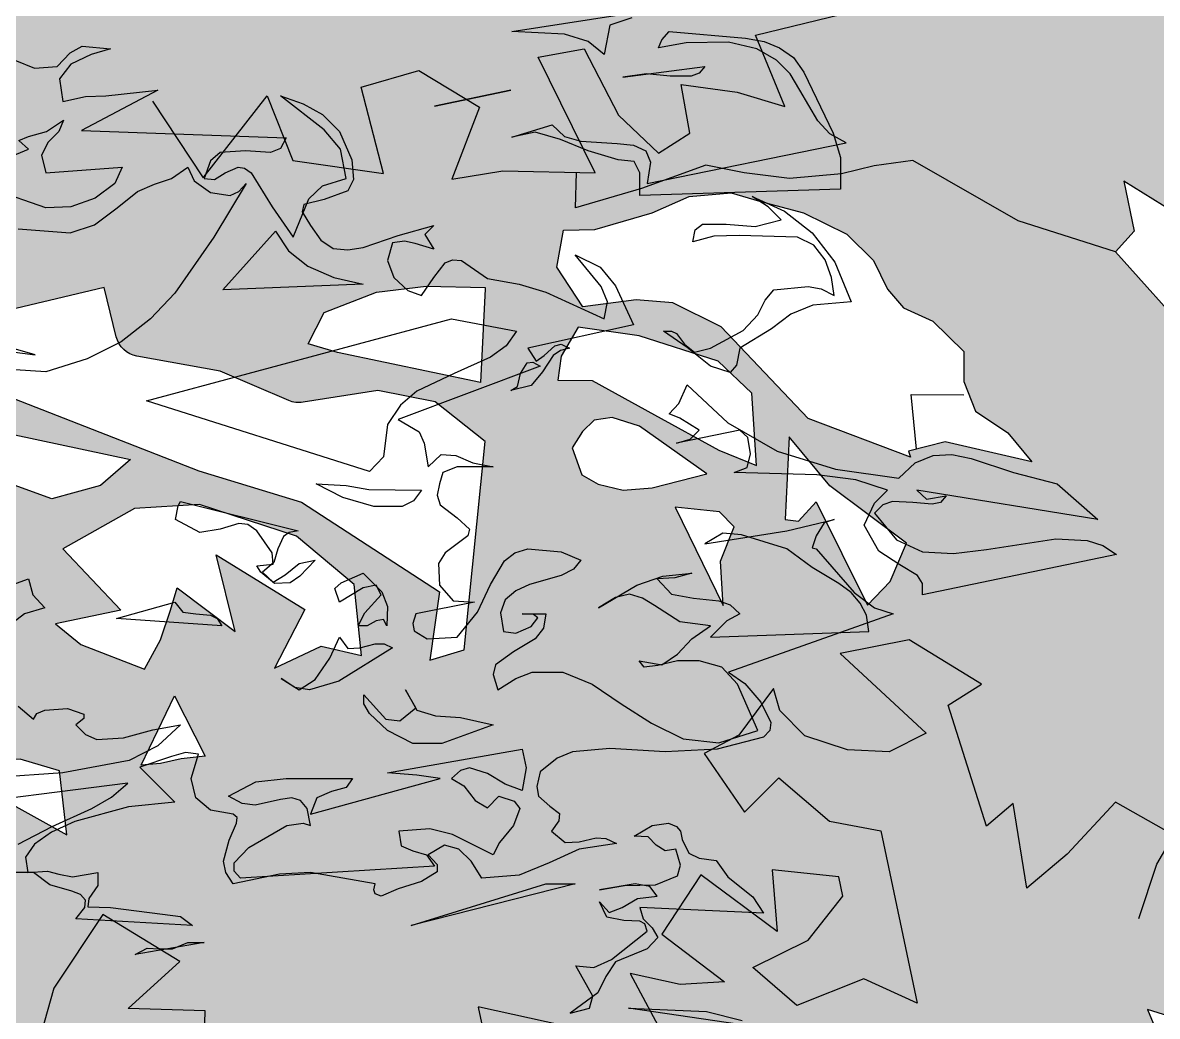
# Model space of a CAD drawing. Header units: millimetres. Extents: x 2403 to 72627, y 1744 to 50777.
# Drawn here: x 16013 to 19769, y 12746 to 16036 of the extents above; entities that cross this region are included whole.
import ezdxf

# ---------------------------------------------------------------- set-up
doc = ezdxf.new("R2010")
doc.units = ezdxf.units.MM
doc.layers.add('dwgmodels.com', color=250, linetype='Continuous')

# ---------------------------------------------------------------- blocks, each defined once
blk = doc.blocks.new('K15-2')
at = {"linetype": 'Continuous'}
for points in [[(924.14, 2639.87), (936.14, 2634.87), (950.14, 2635.87), (958.14, 2644.37), (965.64, 2648.37), (983.14, 2646.87), (971.14, 2643.37), (958.64, 2637.37), (951.64, 2628.37), (953.64, 2614.37), (967.64, 2617.37), (980.14, 2617.87), (1012.14, 2621.37), (965.14, 2596.37), (1091.14, 2591.87), (1087.64, 2585.37), (1081.64, 2582.87), (1066.14, 2583.87), (1050.64, 2582.87), (1044.64, 2577.87), (1040.64, 2566.87), (1047.14, 2566.37), (1053.64, 2570.37), (1061.64, 2573.87), (1065.64, 2573.37), (1069.64, 2570.37), (1082.64, 2549.37), (1095.64, 2530.87), (1105.14, 2554.37), (1113.64, 2562.37), (1128.14, 2566.87), (1124.64, 2584.87), (1114.64, 2596.87), (1087.64, 2617.87), (1101.64, 2612.87), (1113.64, 2606.37), (1124.14, 2595.87), (1131.64, 2578.37), (1132.64, 2566.37), (1129.14, 2559.37), (1114.64, 2553.87), (1102.14, 2550.87), (1101.14, 2546.37), (1106.14, 2537.87), (1112.64, 2528.87), (1120.14, 2523.87), (1129.14, 2522.87), (1138.64, 2524.37), (1160.14, 2531.87), (1182.14, 2537.87), (1176.64, 2532.37), (1182.14, 2523.37), (1170.64, 2526.87), (1164.14, 2528.37), (1156.64, 2527.37), (1153.64, 2516.37), (1157.64, 2505.87), (1166.14, 2497.87), (1174.64, 2494.87), (1182.14, 2505.87), (1189.14, 2514.87), (1193.64, 2516.87), (1199.14, 2516.37), (1215.14, 2505.37), (1234.64, 2501.87), (1251.14, 2496.87), (1287.14, 2480.37), (1289.14, 2490.87), (1285.14, 2500.37), (1269.14, 2519.87), (1284.64, 2512.37), (1294.14, 2500.87), (1305.14, 2476.87), (1240.14, 2462.37), (1245.14, 2454.37), (1250.14, 2457.87), (1256.64, 2463.87), (1260.64, 2464.87), (1265.64, 2462.37), (1260.14, 2460.87), (1255.64, 2457.87), (1249.14, 2447.87), (1242.14, 2439.37), (1229.64, 2436.37), (1233.64, 2438.87), (1235.64, 2446.87), (1239.64, 2453.37), (1243.14, 2453.87), (1247.64, 2451.37), (1160.14, 2418.37), (1173.14, 2410.87), (1176.14, 2403.87), (1178.64, 2389.37), (1186.64, 2396.87), (1195.64, 2396.37), (1206.14, 2391.87), (1218.64, 2389.37), (1196.64, 2389.37), (1187.64, 2385.87), (1185.64, 2378.87), (1184.14, 2371.87), (1186.14, 2365.87), (1196.64, 2357.87), (1204.14, 2350.87), (1203.14, 2346.87), (1196.64, 2341.87), (1189.14, 2336.37), (1185.14, 2329.87), (1185.64, 2316.37), (1194.14, 2306.87), (1207.14, 2305.87), (1171.14, 2298.87), (1169.14, 2292.87), (1170.14, 2288.37), (1178.14, 2283.37), (1196.64, 2284.37), (1209.14, 2299.87), (1217.14, 2316.87), (1225.64, 2331.37), (1232.14, 2336.37), (1240.14, 2338.87), (1260.64, 2336.87), (1272.64, 2331.87), (1268.14, 2326.37), (1260.64, 2322.37), (1241.14, 2316.87), (1232.64, 2312.87), (1226.14, 2307.37), (1223.14, 2299.37), (1225.14, 2287.87), (1232.64, 2286.87), (1242.14, 2290.87), (1246.14, 2296.37), (1243.64, 2298.37), (1236.64, 2298.87), (1251.14, 2298.87), (1249.64, 2289.87), (1244.64, 2283.37), (1231.14, 2275.37), (1220.14, 2267.37), (1218.64, 2261.37), (1221.64, 2251.87), (1232.64, 2258.87), (1242.64, 2262.87), (1261.64, 2262.87), (1279.64, 2255.37), (1297.64, 2243.37), (1316.14, 2231.37), (1335.64, 2221.87), (1357.64, 2219.37), (1381.64, 2226.87), (1369.14, 2255.37), (1359.64, 2265.87), (1345.64, 2269.87), (1332.14, 2269.87), (1320.14, 2266.87), (1311.64, 2265.87), (1308.64, 2269.87), (1322.64, 2267.37), (1332.14, 2273.87), (1341.14, 2283.37), (1352.64, 2291.37), (1333.64, 2293.87), (1318.14, 2303.87), (1310.64, 2308.37), (1302.64, 2310.87), (1294.14, 2308.87), (1283.64, 2302.37), (1307.14, 2316.37), (1323.14, 2321.87), (1341.14, 2323.87), (1330.64, 2320.87), (1319.64, 2320.37), (1328.64, 2310.87), (1342.14, 2308.37), (1357.64, 2306.87), (1364.64, 2304.37), (1370.64, 2298.87), (1362.64, 2294.37), (1352.64, 2284.37), (1450.14, 2287.87), (1448.64, 2297.87), (1444.64, 2305.37), (1439.14, 2311.87), (1431.64, 2317.37), (1415.14, 2327.37), (1399.64, 2338.87), (1371.64, 2347.37), (1360.14, 2348.37), (1349.14, 2341.87), (1399.64, 2349.87), (1414.14, 2353.37), (1428.64, 2356.87), (1422.64, 2354.87), (1417.64, 2346.87), (1415.14, 2339.37), (1417.64, 2338.87), (1441.14, 2311.87), (1453.64, 2302.37), (1465.14, 2298.87), (1363.64, 2262.87), (1373.64, 2255.87), (1383.64, 2244.37), (1389.64, 2231.87), (1389.14, 2226.87), (1385.14, 2222.87), (1356.64, 2215.37), (1324.64, 2213.87), (1290.64, 2215.87), (1267.64, 2213.87), (1258.14, 2209.87), (1247.64, 2201.37), (1245.64, 2192.37), (1246.64, 2186.37), (1253.64, 2180.37), (1259.64, 2175.87), (1259.14, 2171.37), (1254.64, 2164.87), (1263.14, 2157.87), (1271.64, 2158.37), (1282.14, 2160.87), (1288.14, 2160.37), (1294.64, 2157.37), (1271.64, 2153.87), (1253.14, 2145.37), (1234.64, 2137.87), (1211.64, 2135.87), (1205.14, 2146.37), (1197.64, 2153.87), (1188.64, 2156.37), (1178.64, 2150.37), (1184.14, 2144.37), (1184.14, 2139.87), (1174.64, 2133.87), (1160.14, 2129.37), (1149.64, 2124.87), (1146.14, 2126.37), (1145.14, 2128.87), (1146.14, 2132.37), (1106.14, 2139.37), (1087.14, 2138.37), (1058.64, 2132.37), (1054.14, 2139.37), (1052.64, 2146.37), (1056.14, 2159.37), (1060.64, 2169.87), (1061.14, 2173.37), (1058.64, 2175.37), (1044.64, 2177.87), (1035.64, 2185.37), (1032.64, 2197.37), (1037.14, 2212.37), (1029.14, 2213.37), (1020.64, 2210.87), (1001.14, 2204.37), (1022.64, 2182.87), (994.14, 2179.87), (961.14, 2170.87), (946.64, 2164.37), (936.14, 2156.87), (930.64, 2148.87), (932.14, 2139.37), (944.14, 2140.37), (951.14, 2138.37), (959.64, 2136.87), (975.14, 2139.37), (975.14, 2131.37), (969.64, 2123.37), (969.14, 2118.37), (983.14, 2117.87), (1015.14, 2113.87), (1026.14, 2112.37), (1033.64, 2106.87), (961.64, 2110.87), (967.14, 2117.87), (967.64, 2122.37), (964.64, 2125.87), (959.14, 2127.87), (945.64, 2131.87), (935.64, 2139.37), (914.14, 2139.37)], [(926.14, 2156.87), (947.14, 2167.87), (971.64, 2178.87), (983.64, 2185.87), (993.64, 2194.37), (874.14, 2179.37)], [(1304.14, 2665.87), (1290.64, 2661.37), (1287.14, 2643.37), (1277.14, 2651.37), (1262.64, 2655.87), (1230.14, 2657.37), (1345.64, 2675.37)], [(1327.14, 2657.37), (1374.14, 2653.37), (1385.64, 2651.37), (1395.14, 2647.37), (1403.64, 2641.37), (1410.14, 2632.37), (1428.14, 2594.87), (1432.64, 2579.87), (1432.64, 2560.37), (1309.14, 2556.37), (1309.14, 2570.37), (1305.64, 2577.37), (1295.64, 2578.37), (1277.14, 2583.87), (1260.14, 2590.87), (1244.64, 2595.37), (1230.14, 2592.37), (1255.14, 2599.87), (1262.64, 2592.87), (1272.64, 2589.87), (1295.14, 2588.37), (1305.14, 2587.37), (1312.64, 2583.87), (1315.64, 2576.87), (1313.64, 2563.87), (1436.14, 2588.87), (1426.14, 2594.37), (1418.64, 2602.37), (1407.64, 2621.37), (1401.64, 2631.37), (1393.14, 2639.87), (1381.14, 2646.87), (1363.64, 2650.87), (1337.64, 2650.37), (1320.64, 2647.37), (1322.64, 2652.37), (1327.14, 2657.37)], [(1349.14, 2635.87), (1345.64, 2631.87), (1340.64, 2629.87), (1327.64, 2629.87), (1313.14, 2631.37), (1298.64, 2629.37), (1349.14, 2635.87)], [(1229.64, 2621.37), (1182.64, 2611.37), (1229.64, 2621.37)], [(954.14, 2602.87), (951.14, 2595.87), (944.64, 2589.37), (940.64, 2581.37), (943.14, 2570.37), (990.14, 2573.87), (985.64, 2563.87), (973.64, 2554.87), (958.64, 2549.37), (943.14, 2548.87), (911.14, 2559.87), (889.14, 2570.37), (890.64, 2576.87), (894.14, 2579.87), (905.64, 2580.37), (920.14, 2579.87), (932.64, 2584.87), (926.64, 2590.37), (932.64, 2592.87), (943.64, 2595.87), (954.14, 2602.87)], [(1030.64, 2573.87), (1034.64, 2565.37), (1044.64, 2558.37), (1056.64, 2556.37), (1062.14, 2558.87), (1066.64, 2563.87), (1046.64, 2530.87), (1022.64, 2496.37), (1007.64, 2480.37), (989.64, 2466.37), (968.64, 2455.87), (943.14, 2447.87), (905.14, 2450.37)], [(921.14, 2460.37), (936.64, 2458.37), (809.14, 2494.87)], [(926.14, 2535.87), (958.14, 2533.37), (973.14, 2538.37), (987.14, 2548.87), (999.64, 2558.87), (1010.14, 2563.37), (1020.64, 2566.87), (1030.64, 2573.87)], [(1378.14, 2555.87), (1398.14, 2546.87), (1415.14, 2533.37), (1429.14, 2515.37), (1439.14, 2490.87), (1415.64, 2488.87), (1402.14, 2483.37), (1390.14, 2474.37), (1370.64, 2462.37), (1368.64, 2451.87), (1364.64, 2447.37), (1352.64, 2451.37), (1338.14, 2462.87), (1323.64, 2472.87), (1328.64, 2472.87), (1331.64, 2471.37), (1336.64, 2464.87), (1342.64, 2459.87), (1352.64, 2462.37), (1372.64, 2473.37), (1381.64, 2482.87), (1386.14, 2491.87), (1391.64, 2498.37), (1412.64, 2500.37), (1420.64, 2498.87), (1428.64, 2494.87), (1427.14, 2505.87), (1423.14, 2516.87), (1416.14, 2525.87), (1406.14, 2530.87), (1370.14, 2531.87), (1354.64, 2531.37), (1341.64, 2527.87), (1343.14, 2535.37), (1347.64, 2538.87), (1362.14, 2538.87), (1380.14, 2537.37), (1396.14, 2541.37), (1388.14, 2549.37), (1378.14, 2555.87)], [(1084.64, 2534.37), (1092.64, 2522.37), (1104.64, 2512.87), (1120.64, 2505.87), (1138.64, 2501.87), (1052.14, 2498.37), (1084.64, 2534.37)], [(1193.14, 2480.37), (1233.14, 2472.87), (1226.64, 2463.87), (1217.14, 2456.87), (1194.64, 2446.87), (1171.64, 2435.87), (1161.64, 2427.37), (1153.64, 2415.37), (1151.14, 2395.37), (1142.64, 2386.37), (1005.14, 2429.87), (1193.14, 2480.37)], [(1338.14, 2439.87), (1363.14, 2416.37), (1393.64, 2398.87), (1429.64, 2387.87), (1468.64, 2382.37), (1478.64, 2391.87), (1489.64, 2396.37), (1501.14, 2396.87), (1513.14, 2394.37), (1539.14, 2385.87), (1566.14, 2378.87), (1591.14, 2356.87), (1479.64, 2374.87), (1485.64, 2369.37), (1497.64, 2371.37), (1494.14, 2367.37), (1489.14, 2366.37), (1477.14, 2367.37), (1464.64, 2367.87), (1458.64, 2365.87), (1453.64, 2360.87), (1467.14, 2344.37), (1483.14, 2336.87), (1502.14, 2335.87), (1522.64, 2338.37), (1565.14, 2344.87), (1584.64, 2343.87), (1594.14, 2340.87), (1602.64, 2335.37), (1483.14, 2310.37), (1483.14, 2317.37), (1480.14, 2322.37), (1469.14, 2328.87), (1456.14, 2337.37), (1447.14, 2353.37), (1453.64, 2366.87), (1461.64, 2374.87), (1442.14, 2381.37), (1418.14, 2384.37), (1367.14, 2385.87), (1375.14, 2388.87), (1377.14, 2397.37), (1375.64, 2407.37), (1370.64, 2411.87), (1331.64, 2403.87), (1340.14, 2406.37), (1345.64, 2411.87), (1333.64, 2419.37), (1327.14, 2421.87), (1333.14, 2428.37), (1338.14, 2439.87)], [(1109.64, 2378.87), (1128.14, 2377.87), (1142.14, 2375.37), (1174.64, 2374.87), (1169.64, 2368.37), (1162.64, 2364.87), (1145.14, 2364.87), (1126.14, 2370.37), (1109.64, 2378.87)], [(1026.14, 2367.87), (1098.64, 2349.87), (1093.14, 2348.87), (1089.64, 2346.37), (1086.14, 2338.87), (1083.64, 2330.37), (1076.64, 2324.37), (1083.14, 2318.37), (1090.64, 2322.87), (1099.14, 2329.87), (1109.14, 2331.87), (1099.64, 2321.87), (1093.64, 2317.87), (1084.14, 2317.37), (1075.64, 2324.37), (1073.14, 2328.37), (1083.14, 2329.37), (1082.64, 2336.37), (1073.14, 2349.87), (1067.64, 2353.87), (1062.14, 2354.37), (1050.64, 2350.87), (1038.14, 2348.87), (1023.14, 2356.87), (1024.64, 2365.37), (1026.14, 2367.87)], [(932.64, 2320.37), (935.14, 2310.37), (942.64, 2302.37), (930.14, 2298.87), (921.14, 2291.87), (911.64, 2287.37), (896.64, 2291.37), (892.64, 2305.87), (932.64, 2320.37)], [(1138.64, 2323.87), (1150.14, 2312.37), (1153.64, 2303.37), (1153.14, 2291.37), (1151.14, 2295.37), (1146.64, 2294.37), (1141.14, 2291.37), (1135.64, 2291.37), (1139.64, 2299.37), (1149.64, 2310.37), (1146.64, 2316.37), (1138.64, 2314.87), (1124.14, 2305.87), (1121.14, 2314.37), (1125.14, 2317.87), (1138.64, 2323.87)], [(1022.64, 2305.87), (1027.64, 2299.87), (1035.64, 2298.87), (1044.64, 2297.87), (1048.64, 2295.87), (1051.64, 2291.37), (986.64, 2295.87), (1022.64, 2305.87)], [(926.14, 2241.87), (935.64, 2233.87), (937.64, 2237.37), (942.64, 2239.37), (956.64, 2240.37), (966.64, 2236.87), (966.64, 2234.37), (961.64, 2230.37), (967.64, 2224.37), (974.64, 2221.37), (991.14, 2222.37), (1009.14, 2227.37), (1026.14, 2230.37), (1012.14, 2217.37), (994.64, 2208.37), (953.64, 2200.87), (912.14, 2197.87)], [(1124.14, 2284.37), (1129.14, 2277.37), (1136.64, 2277.87), (1146.14, 2280.37), (1151.64, 2280.37), (1156.64, 2277.87), (1123.64, 2257.37), (1105.64, 2251.87), (1096.64, 2253.37), (1088.14, 2258.87), (1099.14, 2251.87), (1109.14, 2258.37), (1118.14, 2271.37), (1124.14, 2284.37)], [(1164.64, 2251.87), (1171.64, 2239.37), (1183.14, 2235.87), (1198.64, 2234.87), (1218.64, 2230.37), (1187.14, 2218.87), (1169.14, 2218.87), (1153.64, 2226.87), (1142.64, 2237.37), (1139.14, 2243.37), (1139.14, 2248.87), (1152.64, 2233.87), (1161.14, 2232.87), (1171.14, 2240.87), (1164.64, 2251.87)], [(1236.64, 2215.37), (1239.14, 2203.87), (1236.64, 2189.87), (1226.14, 2193.87), (1215.14, 2200.37), (1204.14, 2203.87), (1198.64, 2202.37), (1193.14, 2197.37), (1200.64, 2192.87), (1207.64, 2183.87), (1215.14, 2179.37), (1222.14, 2186.37), (1231.64, 2183.37), (1235.14, 2178.87), (1231.14, 2168.37), (1222.64, 2157.87), (1218.64, 2150.37), (1193.64, 2162.87), (1179.64, 2166.37), (1160.64, 2164.87), (1162.14, 2155.87), (1169.14, 2152.87), (1177.64, 2150.37), (1182.64, 2143.37), (1063.14, 2135.87), (1059.14, 2140.37), (1059.14, 2145.37), (1068.14, 2154.87), (1091.64, 2168.37), (1101.64, 2169.87), (1106.14, 2168.37), (1104.14, 2178.87), (1100.14, 2183.87), (1094.64, 2185.37), (1087.64, 2184.37), (1072.14, 2180.87), (1064.14, 2181.87), (1055.64, 2186.37), (1072.64, 2195.37), (1091.14, 2197.37), (1132.14, 2197.37), (1128.14, 2191.87), (1119.14, 2189.37), (1110.14, 2185.37), (1106.14, 2175.37), (1186.14, 2197.37), (1171.64, 2199.37), (1153.64, 2200.87), (1236.64, 2215.37)], [(1316.64, 2168.37), (1326.64, 2169.87), (1331.64, 2167.87), (1334.14, 2164.87), (1335.14, 2159.87), (1339.14, 2151.37), (1345.64, 2148.37), (1356.14, 2146.87), (1363.14, 2136.87), (1370.64, 2130.87), (1378.64, 2124.37), (1385.14, 2114.37), (1309.14, 2117.87), (1311.14, 2110.87), (1316.64, 2105.37), (1320.14, 2099.37), (1313.64, 2092.37), (1294.14, 2084.37), (1288.14, 2075.37), (1283.14, 2065.37), (1266.14, 2052.87), (1278.14, 2055.87), (1280.14, 2063.37), (1269.64, 2081.87), (1280.64, 2080.87), (1291.64, 2085.87), (1313.64, 2103.37), (1312.14, 2107.87), (1309.14, 2109.37), (1299.14, 2109.87), (1288.64, 2111.87), (1284.14, 2121.37), (1290.14, 2114.87), (1298.14, 2117.87), (1307.64, 2123.37), (1319.64, 2124.87), (1315.14, 2130.87), (1306.14, 2132.37), (1284.14, 2128.87), (1299.64, 2131.37), (1318.64, 2131.87), (1332.14, 2137.37), (1334.14, 2143.87), (1331.14, 2153.87), (1324.64, 2152.87), (1319.14, 2156.37), (1314.14, 2161.37), (1305.64, 2161.87), (1316.64, 2168.37)], [(1251.14, 2132.37), (1269.14, 2132.37), (1168.14, 2106.87), (1251.14, 2132.37)], [(1030.64, 2096.37), (1040.64, 2096.37), (998.14, 2088.87), (1005.64, 2092.87), (1013.14, 2092.37), (1021.14, 2092.37), (1030.64, 2096.37)], [(1302.14, 2055.87), (1350.14, 2053.87), (1372.14, 2048.37)], [(1370.64, 2045.87), (1302.14, 2055.87)]]:
    blk.add_lwpolyline(points, dxfattribs=at)
blk = doc.blocks.new('I_SITE2D_TREE_ELEV_Deciduous 4_P')
at = {"color": 0, "linetype": 'ByBlock', "lineweight": -2}
for points in [[(4.3969, 20.024), (4.0586, 20.2325), (4.1118, 19.9828), (4.0176, 19.8792), (4.4053, 19.4471)], [(4.7216, 15.9228), (4.1773, 16.0931), (4.4097, 15.5363)], [(-0.7953, 20.6337), (-0.5427, 20.2492), (-0.2227, 20.6594), (-0.0941, 20.3358), (0.3592, 20.2711), (0.2479, 20.7037), (0.535, 20.786), (0.8385, 20.6033), (0.7011, 20.2427), (0.7011, 20.2427), (0.9553, 20.2854), (1.4164, 20.2753), (1.1319, 20.8535), (1.3622, 20.8956), (1.5332, 20.5631), (1.7335, 20.3733), (1.8893, 20.4739), (1.846, 20.7162), (2.1273, 20.6787), (2.3641, 20.6072), (2.2182, 20.9626), (2.6505, 21.0688)], [(4.0176, 19.8792), (3.5309, 20.0347), (3.0049, 20.3362), (2.8114, 20.3095), (2.6482, 20.2693), (2.388, 20.2458), (2.1612, 20.2755), (1.9708, 20.3138), (1.6478, 20.1972), (1.3188, 20.0998), (1.3227, 20.2773)], [(3.0231, 18.894), (2.9968, 19.1664), (3.2588, 19.1657)], [(4.1339, 16.5465), (4.2241, 16.8184), (4.31, 16.9636), (4.0177, 17.1286), (3.7753, 16.8691), (3.5749, 16.6986), (3.506, 17.1223), (3.3736, 17.0085), (3.1813, 17.6132), (3.3476, 17.7185), (2.9859, 17.94), (2.6412, 17.8725), (3.0716, 17.4743), (2.887, 17.3802), (2.6781, 17.3903), (2.6781, 17.3903), (2.4653, 17.4605), (2.3392, 17.5867), (2.3084, 17.6963), (2.1343, 17.4644), (1.9617, 17.3715), (2.1638, 17.0786), (2.3351, 17.2506), (2.5889, 17.0342), (2.844, 16.9859), (3.0257, 16.1244), (2.7604, 16.2452), (2.4245, 16.1121), (2.2055, 16.3028), (2.4814, 16.4388), (2.655, 16.6587), (2.6356, 16.7557), (2.301, 16.7906), (2.3273, 16.4822), (1.9445, 16.7649), (1.7501, 16.4688), (2.063, 16.2307), (1.841, 16.2173), (1.5914, 16.2722), (1.949, 15.6064)], [(1.2546, 16.0121), (0.8386, 16.1041), (0.8318, 16.1045), (0.9594, 15.5098)], [(-0.5385, 15.834), (-0.5332, 16.0859), (-0.9171, 16.0975), (-0.6587, 16.3322), (-1.0438, 16.5669), (-1.2897, 16.1995), (-1.3851, 15.8557)]]:
    blk.add_lwpolyline(points, dxfattribs=at)
for points in [[(2.9938, 18.8542), (2.4814, 19.047), (2.047, 19.5054), (1.8056, 19.6251), (1.6211, 19.6408), (1.3551, 19.6056), (1.2257, 19.804), (1.2585, 19.9877), (1.4149, 19.9922), (1.7019, 20.0745), (1.8861, 20.1566), (2.0963, 20.1757), (2.2384, 20.1328), (2.4586, 20.0742), (2.6749, 19.9677), (2.8076, 19.8361), (2.8779, 19.6937), (2.9576, 19.6007), (3.1053, 19.5335), (3.2593, 19.382), (3.259, 19.231), (3.3171, 19.0841), (3.48, 18.975), (3.6001, 18.8303), (3.1656, 18.9301), (2.9832, 18.8839)], [(0.8672, 19.7011), (0.8669, 19.6942), (0.8445, 19.2268), (0.1292, 19.3762), (-0.018, 19.4193), (0.0616, 19.5767), (0.3239, 19.6791), (0.5724, 19.7083)], [(2.223, 18.8123), (2.1992, 19.1738), (2.0318, 19.3328), (1.6364, 19.4599), (1.3314, 19.5037), (1.2472, 19.3585), (1.2294, 19.2392), (1.4026, 19.2361), (1.7135, 19.065), (2.0345, 18.8883)], [(-1.5034, 18.3958), (-1.6827, 18.5194), (-1.9376, 18.4647), (-1.8111, 18.7418), (-2.0673, 18.7661), (-2.3432, 18.6661), (-2.3432, 18.6661), (-2.2729, 18.3796), (-2.4473, 18.3571), (-2.5729, 18.7423), (-2.4627, 18.7851), (-2.3029, 19.0056), (-2.8609, 19.2486), (-2.8993, 19.4495), (-2.691, 19.4275), (-2.4114, 19.354), (-2.1895, 19.1151), (-0.9054, 18.8424), (-1.0557, 18.7124), (-1.2992, 18.6451), (-1.4881, 18.7143), (-1.4881, 18.7143)], [(1.9757, 18.771), (1.6387, 19.0085), (1.5018, 19.0511), (1.412, 19.0383), (1.3543, 18.981), (1.3023, 18.8994), (1.3508, 18.765), (1.4326, 18.7181), (1.5564, 18.6882), (1.7011, 18.7001)], [(2.778, 18.113), (2.8919, 18.2328), (2.9731, 18.4228), (2.5905, 18.7106), (2.3861, 18.9555), (2.3662, 18.5412), (2.4327, 18.5328), (2.5214, 18.6298)], [(-0.0761, 18.4594), (-0.561, 18.6165), (-0.8863, 18.5961), (-1.2443, 18.3954), (-0.9536, 18.088), (-1.2812, 18.0197), (-1.154, 17.9175), (-0.8356, 17.7941), (-0.7565, 17.9396), (-0.7065, 18.0882), (-0.672, 18.1998), (-0.3822, 17.9816), (-0.477, 18.3654), (-0.0337, 18.0919), (-0.1867, 17.7989), (0.0467, 17.9079), (0.2487, 17.8621), (0.2126, 18.2173)], [(2.0573, 18.1116), (2.0439, 18.3336), (2.1122, 18.5053), (2.0386, 18.5809), (1.8166, 18.6036)], [(-0.8518, 17.3144), (-0.6859, 17.6599), (-0.5322, 17.3591), (-0.6529, 17.346), (-0.7553, 17.3218)], [(-1.2237, 16.965), (-1.2615, 17.286), (-1.4578, 17.3435), (-1.5833, 17.3375), (-1.6764, 17.2939), (-1.7321, 17.2417), (-1.8465, 17.1099), (-1.6148, 17.1829)]]:
    blk.add_lwpolyline(points, close=True, dxfattribs=at)
blk.add_lwpolyline([(0.7614, 17.8907), (0.8664, 18.9324), (0.6167, 19.1297), (0.3312, 19.1863), (-0.0431, 19.1278, -0.141385), (-0.1149, 19.1369), (-0.4569, 19.2842), (-0.8734, 19.3585, -0.296835), (-0.9773, 19.4559), (-1.0374, 19.7016), (-1.8521, 19.5092, -0.11871), (-1.9132, 19.5094), (-2.8561, 19.7409), (-2.8613, 19.7411), (-2.3132, 19.3973), (-1.7389, 19.2428), (-0.5649, 18.7849), (-0.0508, 18.6281), (0.638, 18.1797), (0.5908, 17.8388)], format="xyb", close=True, dxfattribs=at)
blk = doc.blocks.new('*U8')
at = {"layer": 'dwgmodels.com', "color": 69, "linetype": 'Continuous', "lineweight": -3, "xscale": 663.9147824727843, "yscale": 663.9147824727843, "zscale": 663.9147824727843}
blk.add_blockref('I_SITE2D_TREE_ELEV_Deciduous 4_P', (0, 0), dxfattribs=at)
blk = doc.blocks.new('tree 1 side')
at = {"lineweight": -2}
h = blk.add_hatch(color=256, dxfattribs=at)
h.dxf.hatch_style = 1
h.set_gradient(color1=(0, 127, 31), one_color=1, tint=1, name='SPHERICAL')
h.paths.add_polyline_path([(0.1229, 4.7235), (0.0064, 4.783), (-0.1571, 4.8227), (-0.3184, 4.86), (-0.3424, 4.939), (-0.2127, 4.9885), (-0.1975, 4.8923), (-0.0543, 4.9269), (-0.1343, 5.0841), (-0.1161, 5.0952), (-0.1264, 5.2133), (-0.2008, 5.1891), (-0.2144, 5.1198), (-0.3014, 5.0484), (-0.3302, 5.1453), (-0.3624, 5.2684), (-0.1783, 5.2437), (-0.1766, 5.3271), (-0.3037, 5.3309), (-0.2181, 5.4087), (-0.3457, 5.4864), (-0.4271, 5.3647), (-0.4587, 5.2509), (-0.5728, 5.312), (-0.5356, 5.4239), (-0.4884, 5.4972), (-0.5596, 5.5524), (-0.6067, 5.483), (-0.6331, 5.4303), (-0.6831, 5.6316), (-0.7667, 5.6657), (-0.7899, 5.5594), (-0.7355, 5.4869), (-0.7039, 5.3979), (-0.7909, 5.41), (-0.8497, 5.4748), (-0.9212, 5.476), (-0.884, 5.5895), (-0.9809, 5.6777), (-0.9742, 5.4507), (-1.0605, 5.5105), (-1.1108, 5.5885), (-1.191, 5.6224), (-1.2503, 5.5815), (-1.2949, 5.5297), (-1.2866, 5.7361), (-1.2334, 5.7319), (-1.2523, 5.8362), (-1.2945, 5.7865), (-1.2549, 5.9835), (-1.3637, 6.0842), (-1.4265, 6.1367), (-1.4813, 6.0381), (-1.6249, 6.104), (-1.524, 5.847), (-1.5919, 6.0054), (-1.733, 6.0144), (-1.6059, 5.7975), (-1.7018, 5.7879), (-1.7381, 5.909), (-1.8771, 5.9475), (-1.7883, 5.8102), (-1.7474, 5.6668), (-2.0337, 5.7521), (-1.8768, 5.6236), (-2.0209, 5.6521), (-1.9898, 5.4716), (-1.8354, 5.4562), (-1.8475, 5.3693), (-1.8039, 5.3655), (-1.9299, 5.1806), (-1.7176, 5.2579), (-1.6626, 5.3269), (-1.5754, 5.2727), (-1.7187, 5.1523), (-1.6034, 5.0212), (-1.5587, 5.123), (-1.4858, 5.1513), (-1.4541, 5.1117), (-1.5523, 5.009), (-1.579, 4.9149), (-1.3865, 4.8994), (-1.3171, 5.0199), (-1.243, 4.9521), (-1.2987, 4.9054), (-1.3775, 4.8035), (-1.2948, 4.8216), (-1.191, 4.7928), (-1.237, 4.5342), (-1.5394, 4.7794), (-1.4462, 4.6499), (-1.587, 4.6646), (-1.5648, 4.7488), (-1.6707, 4.78), (-1.7854, 4.8412), (-1.7695, 4.6734), (-1.919, 4.5789), (-1.7861, 4.6123), (-1.9076, 4.3198), (-1.7832, 4.507), (-1.8268, 4.3102), (-1.7212, 4.4739), (-1.6323, 4.4657), (-1.7457, 4.2944), (-1.5892, 4.2869), (-1.5068, 4.3823), (-1.5214, 4.4921), (-1.3351, 4.4434), (-1.4215, 4.418), (-1.3494, 4.2276), (-1.2234, 4.4023), (-1.0994, 4.3349), (-1.1273, 4.4636), (-0.877, 4.4453), (-0.8784, 4.2504), (-1.0036, 4.3098), (-1.0835, 4.2506), (-1.1835, 4.2037), (-1.282, 4.0931), (-1.1234, 3.9997), (-0.9408, 4.0267), (-0.8521, 3.9332), (-0.9701, 3.7951), (-0.8275, 3.8184), (-0.8733, 3.6933), (-0.6722, 3.7035), (-0.6219, 3.5437), (-0.6128, 3.6984), (-0.5208, 3.6622), (-0.4371, 3.6644), (-0.5154, 3.7733), (-0.4169, 3.7549), (-0.2052, 3.8203), (-0.1096, 3.8237), (-0.1659, 3.6809), (-0.0508, 3.6754), (-0.0727, 3.5969), (0.0546, 3.6328), (0.1186, 3.8071), (0.2035, 3.7871), (0.1362, 3.6767), (0.2181, 3.5949), (0.3584, 3.616), (0.3549, 3.7576), (0.4589, 3.8521), (0.6208, 3.8267), (0.6237, 3.8879), (0.7094, 3.8861), (0.8158, 3.7815), (0.8986, 3.6838), (1.0865, 3.5373), (1.0124, 3.5329), (0.9277, 3.5074), (0.8928, 3.5625), (0.7812, 3.5224), (0.8522, 3.4275), (0.7923, 3.4224), (0.9583, 3.3525), (0.874, 3.2531), (0.983, 3.2519), (0.9854, 3.254), (1.1515, 3.1506), (1.0877, 3.2309), (1.0586, 3.3357), (1.1743, 3.2467), (1.3048, 3.1966), (1.2372, 3.3971), (1.3597, 3.2974), (1.5157, 3.2803), (1.4057, 3.3452), (1.3524, 3.441), (1.3366, 3.5275), (1.204, 3.5356), (1.0546, 3.6184), (1.1295, 3.6528), (1.1128, 3.8366), (1.316, 3.8428), (1.1156, 3.978), (1.0593, 3.929), (0.9255, 3.9951), (0.8202, 4.1211), (1.0024, 4.1522), (0.8652, 4.2304), (0.7531, 4.1801), (0.6623, 4.1946), (0.7272, 4.2569), (0.663, 4.2918), (0.6639, 4.3174), (0.6063, 4.3525), (0.4611, 4.3117), (0.5087, 4.1782), (0.3653, 4.2583), (0.362, 4.354), (0.2768, 4.4018), (0.243, 4.4097), (0.2225, 4.3965), (0.2136, 4.3753), (0.2244, 4.3526), (0.2884, 4.3138), (0.4127, 4.1686), (0.4128, 4.1708), (0.4301, 4.0802), (0.3849, 4.0864), (0.2558, 4.1306), (0.2624, 4.0667), (0.1863, 4.0561), (0.2068, 3.9398), (0.073, 3.9343), (0.1191, 4.0179), (0.0352, 4.01), (-0.1212, 3.9118), (-0.1707, 3.9937), (-0.3034, 4.012), (-0.3298, 3.9121), (-0.4429, 4.0068), (-0.5572, 4.064), (-0.6275, 4.0554), (-0.7505, 4.1807), (-0.6703, 4.1927), (-0.6084, 4.204), (-0.5132, 4.1517), (-0.2415, 4.059), (-0.2416, 4.0568), (0.0352, 4.01), (0.1191, 4.0179), (0.073, 3.9343), (0.2068, 3.9398), (0.1863, 4.0561), (0.2624, 4.0667), (0.2558, 4.1306), (0.3849, 4.0864), (0.4301, 4.0802), (0.4134, 4.1677), (0.2884, 4.3138), (0.2244, 4.3526), (0.2136, 4.3753), (0.2225, 4.3965), (0.243, 4.4097), (0.2768, 4.4018), (0.2839, 4.5151), (0.4344, 4.5358), (0.6, 4.5534), (0.7299, 4.5613), (1.023, 4.4995), (1.0899, 4.4366), (1.1153, 4.3496), (1.002, 4.3454), (1.1044, 4.1592), (1.1618, 4.3235), (1.2106, 4.17), (1.3371, 4.2833), (1.2936, 4.3712), (1.3609, 4.3179), (1.4474, 4.1768), (1.5009, 4.0845), (1.5532, 4.1797), (1.6123, 4.1689), (1.7512, 4.0787), (1.6909, 4.2782), (1.6102, 4.3736), (1.77, 4.3523), (1.7768, 4.2446), (1.8025, 4.1518), (1.877, 4.2613), (1.917, 4.1344), (2.0527, 4.108), (2.1862, 4.1073), (2.1019, 4.175), (2.0372, 4.2838), (2.1457, 4.3064), (2.073, 4.3195), (1.9905, 4.3872), (1.9245, 4.504), (2.0659, 4.5012), (1.9172, 4.6015), (1.8698, 4.6913), (1.8313, 4.6335), (1.8213, 4.5925), (1.7453, 4.6177), (1.7949, 4.7409), (1.7342, 4.7177), (1.638, 4.7501), (1.5947, 4.7124), (1.6481, 4.6303), (1.5876, 4.5656), (1.4517, 4.6341), (1.437, 4.7899), (1.5582, 4.7801), (1.4958, 4.8547), (1.4822, 4.9372), (1.7, 4.883), (1.6073, 5.0227), (1.5345, 5.0796), (1.4891, 5.0818), (1.4489, 5.0382), (1.3959, 5.1283), (1.4603, 5.1451), (1.3834, 5.3295), (1.5636, 5.2731), (1.516, 5.1441), (1.659, 5.1054), (1.6384, 5.2559), (1.6481, 5.327), (1.7386, 5.3068), (1.8171, 5.249), (1.745, 5.1928), (1.9249, 5.1268), (2.047, 5.1845), (1.9648, 5.2601), (1.9248, 5.3734), (2.0769, 5.2746), (2.0447, 5.3867), (2.0408, 5.3877), (1.9208, 5.5048), (1.7932, 5.4968), (1.801, 5.4112), (1.6886, 5.4722), (1.7234, 5.5342), (1.6671, 5.5585), (1.5597, 5.5222), (1.5375, 5.6403), (1.633, 5.7232), (1.6632, 5.6422), (1.7585, 5.6041), (1.7463, 5.6803), (1.8382, 5.6418), (1.9178, 5.5607), (1.9315, 5.6794), (1.8753, 5.7991), (1.9208, 5.835), (2.0601, 5.7544), (2.0008, 5.5965), (2.1188, 5.6044), (2.155, 5.6942), (2.2133, 5.6658), (2.1851, 5.5757), (2.1723, 5.4746), (2.3296, 5.4375), (2.2566, 5.6217), (2.4529, 5.4372), (2.4951, 5.5227), (2.4954, 5.6602), (2.6372, 5.6654), (2.4307, 5.8043), (2.4389, 5.8556), (2.4905, 5.8054), (2.6863, 5.8596), (2.5194, 5.9932), (2.457, 6.1019), (2.5439, 6.0898), (2.653, 6.0425), (2.6234, 6.1235), (2.5208, 6.1881), (2.502, 6.2469), (2.7049, 6.2468), (2.5562, 6.3455), (2.4275, 6.3994), (2.3337, 6.3505), (2.3843, 6.2924), (2.2099, 6.3405), (2.259, 6.4177), (2.1756, 6.4552), (2.0081, 6.5292), (1.9246, 6.4474), (1.772, 6.465), (1.6228, 6.4221), (1.4589, 6.4402), (1.3305, 6.5833), (1.1693, 6.6348), (0.9951, 6.7347), (0.931, 6.7258), (0.877, 6.7125), (0.7908, 6.7047), (0.7157, 6.7146), (0.6527, 6.7273), (0.5457, 6.6886), (0.4367, 6.6564), (0.438, 6.7152), (0.4691, 6.7145), (0.3749, 6.906), (0.4511, 6.9199), (0.5078, 6.8098), (0.5741, 6.7469), (0.6257, 6.7803), (0.6113, 6.8605), (0.7045, 6.8481), (0.7829, 6.8244), (0.7346, 6.9421), (0.8778, 6.9773), (0.6033, 7.1075), (0.5296, 7.3122), (0.5441, 7.4013), (0.4765, 7.4006), (0.3985, 7.3503), (0.3742, 7.4254), (0.5243, 7.5693), (0.4478, 7.6327), (0.3134, 7.7323), (0.4232, 7.7827), (0.4355, 7.8736), (0.314, 7.7919), (0.2644, 7.8364), (0.3767, 7.9384), (0.2781, 8.0744), (0.3428, 8.1429), (0.2824, 8.1634), (0.2718, 8.2395), (0.285, 8.3843), (0.1018, 8.2261), (0.1712, 8.1329), (0.0457, 7.9679), (-0.0298, 7.9221), (0.0022, 7.8069), (-0.1358, 7.8692), (-0.1937, 7.7407), (-0.242, 7.8584), (-0.2994, 7.7759), (-0.3171, 7.7029), (-0.5061, 7.7438), (-0.4544, 7.6601), (-0.3948, 7.6112), (-0.2434, 7.58), (-0.3467, 7.452), (-0.2403, 7.5145), (-0.2576, 7.404), (-0.4171, 7.477), (-0.4485, 7.4865), (-0.5459, 7.4116), (-0.6069, 7.502), (-0.7663, 7.6608), (-0.7337, 7.5581), (-0.7774, 7.5125), (-0.8637, 7.4547), (-0.9405, 7.347), (-0.8259, 7.3796), (-1.0006, 7.2203), (-0.9575, 7.0751), (-1.0718, 7.1442), (-1.1909, 7.2334), (-1.1763, 7.0878), (-1.2974, 7.0022), (-1.1825, 6.875), (-1.2819, 6.9116), (-1.3636, 6.8678), (-1.2662, 6.7898), (-1.4127, 6.6736), (-1.4974, 6.8146), (-1.5523, 6.7479), (-1.465, 6.6602), (-1.5904, 6.5349), (-1.7073, 6.586), (-1.6582, 6.4484), (-1.7435, 6.4587), (-1.8527, 6.3742), (-1.7774, 6.2854), (-1.7821, 6.2339), (-1.6938, 6.287), (-1.6061, 6.2908), (-1.5218, 6.2708), (-1.4886, 6.2175), (-1.5088, 6.1628), (-1.6338, 6.1267), (-1.6249, 6.104), (-1.4813, 6.0381), (-1.4265, 6.1367), (-1.3637, 6.0842), (-1.2549, 5.9835), (-1.2945, 5.7865), (-1.2523, 5.8362), (-1.2334, 5.7319), (-1.2866, 5.7361), (-1.2949, 5.5297), (-1.2503, 5.5815), (-1.191, 5.6224), (-1.1108, 5.5885), (-1.0605, 5.5105), (-0.9742, 5.4507), (-0.9809, 5.6777), (-0.884, 5.5895), (-0.9212, 5.476), (-0.8497, 5.4748), (-0.7909, 5.41), (-0.7039, 5.3979), (-0.7355, 5.4869), (-0.7899, 5.5594), (-0.7667, 5.6657), (-0.6831, 5.6316), (-0.6331, 5.4303), (-0.6067, 5.483), (-0.5596, 5.5524), (-0.4884, 5.4972), (-0.5356, 5.4239), (-0.5728, 5.312), (-0.4587, 5.2509), (-0.4271, 5.3647), (-0.3457, 5.4864), (-0.2181, 5.4087), (-0.3037, 5.3309), (-0.1766, 5.3271), (-0.1783, 5.2437), (-0.3624, 5.2684), (-0.3302, 5.1453), (-0.3014, 5.0484), (-0.2144, 5.1198), (-0.2008, 5.1891), (-0.1264, 5.2133), (-0.1161, 5.0952), (-0.0793, 5.1531), (-0.0098, 5.1083), (-0.0097, 5.2771), (0.0743, 5.2514), (0.1454, 5.2759), (0.1075, 5.1481), (0.0488, 5.0498), (0.1463, 5.0809)])
h.paths.add_polyline_path([(0.6813, 5.9979), (0.6016, 6.1609), (0.6751, 6.1534), (0.6995, 6.1283), (0.6769, 6.0715)], flags=16)
h.paths.add_polyline_path([(0.92, 5.9984), (0.835, 6.1696), (0.8056, 6.1374), (0.7836, 6.1402), (0.7902, 6.2774), (0.8579, 6.1963), (0.9846, 6.101), (0.9577, 6.0381)], flags=16)
h.paths.add_polyline_path([(0.2522, 5.9248), (0.1956, 5.9076), (0.2113, 6.0205), (-0.0168, 6.169), (-0.1871, 6.2209), (-0.5759, 6.3726), (-0.7661, 6.4237), (-0.9484, 6.5381), (-0.6336, 6.4609, 0.11871), (-0.6133, 6.4608), (-0.3436, 6.5245), (-0.3236, 6.4431, 0.296835), (-0.2893, 6.4109), (-0.1513, 6.3863), (-0.038, 6.3375, 0.141385), (-0.0143, 6.3345), (0.1097, 6.3538), (0.2042, 6.3351), (0.2869, 6.2698)], flags=16)
h.paths.add_polyline_path([(0.5634, 6.1928), (0.5154, 6.1889), (0.4744, 6.1988), (0.4473, 6.2143), (0.4313, 6.2588), (0.4485, 6.2859), (0.4676, 6.3048), (0.4973, 6.3091), (0.5427, 6.295), (0.6543, 6.2163)], flags=16)
h.paths.add_polyline_path([(0.7362, 6.23), (0.6738, 6.2552), (0.5675, 6.3137), (0.4645, 6.3703), (0.4071, 6.3714), (0.413, 6.4109), (0.4409, 6.459), (0.5419, 6.4445), (0.6729, 6.4024), (0.7283, 6.3497)], flags=16)
h.paths.add_polyline_path([(0.8218, 6.3077), (0.6779, 6.4595), (0.598, 6.4992), (0.5368, 6.5044), (0.4488, 6.4927), (0.4059, 6.5584), (0.4168, 6.6192), (0.4686, 6.6207), (0.5636, 6.648), (0.6246, 6.6752), (0.6942, 6.6815), (0.7413, 6.6673), (0.8142, 6.6479), (0.8858, 6.6126), (0.9298, 6.569), (0.9531, 6.5219), (0.9794, 6.4911), (1.0284, 6.4688), (1.0794, 6.4187), (1.0793, 6.3687), (1.0985, 6.32), (1.1525, 6.2839), (1.1922, 6.2359), (1.0483, 6.269), (0.9879, 6.2537), (0.9914, 6.2439)], flags=16)
h.paths.add_polyline_path([(0.0824, 5.9153), (0.0155, 5.9305), (-0.0618, 5.8944), (-0.0112, 5.9914), (-0.158, 6.082), (-0.1266, 5.9549), (-0.2225, 6.0271), (-0.234, 5.9902), (-0.2505, 5.941), (-0.2767, 5.8928), (-0.3822, 5.9337), (-0.4243, 5.9675), (-0.3158, 5.9901), (-0.4121, 6.0919), (-0.2935, 6.1584), (-0.1858, 6.1652), (-0.0252, 6.1131), (0.0704, 6.033)], flags=16)
h.paths.add_polyline_path([(0.2797, 6.3673), (0.0428, 6.4167), (-0.006, 6.431), (0.0204, 6.4831), (0.1073, 6.517), (0.1896, 6.5267), (0.2872, 6.5243), (0.2871, 6.5221)], flags=16)
h.paths.add_polyline_path([(0.6393, 4.9936), (0.5664, 4.967), (0.5167, 4.9256), (0.4807, 4.8853), (0.4483, 4.8732), (0.3885, 4.8698), (0.309, 4.8719), (0.2928, 4.9006), (0.3084, 5.0612), (0.3616, 5.0086), (0.3793, 4.9282), (0.4533, 4.9309), (0.4652, 5.0116)], flags=16)
h.paths.add_polyline_path([(-0.1762, 5.7487), (-0.2162, 5.7444), (-0.2501, 5.7364), (-0.2821, 5.7339), (-0.2271, 5.8484)], flags=16)
h.paths.add_polyline_path([(0.7348, 4.9589), (0.7343, 4.9009), (0.7604, 4.8639), (0.8164, 4.8356), (0.8664, 4.8827), (0.906, 4.7955), (0.7875, 4.8131), (0.7117, 4.8088), (0.6589, 4.7852), (0.6172, 4.7457), (0.5736, 4.7018), (0.5278, 4.6586), (0.5116, 4.6173), (0.429, 4.5894), (0.2782, 4.5967), (0.2856, 4.835), (0.3128, 4.82), (0.44, 4.8196), (0.516, 4.8279), (0.5577, 4.8679), (0.6075, 4.911), (0.6545, 4.9428)], flags=16)
h.paths.add_polyline_path([(-0.2998, 6.24), (-0.3496, 6.1969), (-0.4303, 6.1746), (-0.4928, 6.1975), (-0.4979, 6.0921), (-0.5573, 6.133), (-0.6417, 6.1149), (-0.5998, 6.2066), (-0.6846, 6.2147), (-0.776, 6.1816), (-0.7527, 6.0867), (-0.8104, 6.0792), (-0.8521, 6.2068), (-0.8156, 6.221), (-0.7626, 6.294), (-0.9474, 6.3745), (-0.9601, 6.441), (-0.8912, 6.4337), (-0.7986, 6.4094), (-0.7251, 6.3303)], flags=16)
h.paths.add_polyline_path([(-0.4053, 5.6182), (-0.5348, 5.6904), (-0.6115, 5.6662), (-0.5736, 5.7099), (-0.5552, 5.7272), (-0.5244, 5.7416), (-0.4828, 5.7436), (-0.4178, 5.7245)], flags=16)
h.paths.add_polyline_path([(0.8716, 4.7415), (0.9763, 4.7223), (0.995, 4.6617), (1.0446, 4.6536), (1.1822, 4.7027), (1.1286, 4.6274), (0.9218, 4.5817), (0.7257, 4.603), (0.5944, 4.6036), (0.6057, 4.6247), (0.6329, 4.6592), (0.6766, 4.6929), (0.7713, 4.7241)], flags=16)
h.paths.add_polyline_path([(1.6152, 6.3827), (1.763, 6.3955), (1.819, 6.4485), (2.0223, 6.2916), (1.8697, 6.2631), (1.7785, 6.3272), (1.7213, 6.356), (1.7212, 6.3537)], flags=16)
h.paths.add_polyline_path([(0.1075, 4.6509), (0.1119, 4.3285), (-0.0526, 4.3818), (-0.1789, 4.4498), (-0.2929, 4.4792), (-0.414, 4.477), (-0.5785, 4.4946), (-0.7221, 4.5237), (-0.6498, 4.6196), (-0.6675, 4.6876), (-0.7736, 4.7409), (-0.7035, 4.8268), (-0.5919, 4.7959), (-0.6834, 4.7485), (-0.6498, 4.6196), (-0.7221, 4.5237), (-0.5785, 4.4946), (-0.414, 4.477), (-0.2929, 4.4792), (-0.2401, 4.538), (-0.1718, 4.4694), (-0.1099, 4.5159), (-0.1964, 4.7013), (-0.0655, 4.6592), (-0.0547, 4.5513), (0.0567, 4.5874), (0.0125, 4.6783), (-0.0652, 4.7007), (-0.0846, 4.7573), (-0.3208, 4.7734), (-0.3602, 4.687), (-0.3949, 4.7457), (-0.4811, 4.7843), (-0.0846, 4.7573), (-0.0652, 4.7007)], flags=16)
h.paths.add_polyline_path([(-0.6003, 6.5272), (-0.6002, 6.5289), (-0.7134, 6.5263), (-0.8267, 6.5699), (-1.0012, 6.6277), (-1.0125, 6.7237), (-0.7602, 6.6758), (-0.5323, 6.5789)], flags=16)
h.paths.add_polyline_path([(-0.5543, 6.692), (-0.6797, 6.8611), (-0.5731, 6.8799)], flags=16)
h.paths.add_polyline_path([(-0.6287, 6.6814), (-0.7623, 6.7514), (-0.8664, 6.7843), (-0.9105, 6.8603), (-0.8341, 6.8765), (-0.7409, 6.8641)], flags=16)
h.paths.add_polyline_path([(-0.124, 4.3517), (0.0021, 4.2798), (0.0813, 4.2243), (0.0942, 4.0446), (-0.0184, 4.1017), (-0.1263, 4.1388), (-0.0926, 4.2127), (-0.2366, 4.3253), (-0.2212, 4.1854), (-0.3488, 4.3086), (-0.5064, 4.3758), (-0.4962, 4.256), (-0.585, 4.2784), (-0.5736, 4.3853), (-0.6953, 4.419), (-0.7511, 4.3341), (-0.8124, 4.4644), (-0.5618, 4.4285), (-0.3328, 4.4294)], flags=16)
h.paths.add_polyline_path([(-1.0134, 5.9123), (-1.0726, 5.9327), (-1.1262, 5.9296), (-1.1807, 5.918), (-1.239, 5.8651), (-1.1732, 5.9915), (-1.1731, 5.9932), (-1.0851, 6.039)], flags=16)
h.paths.add_polyline_path([(-0.4256, 7.1353), (-0.5211, 7.1814), (-0.6427, 7.1696), (-0.5971, 7.2566), (-0.5257, 7.2873), (-0.4255, 7.2683)], flags=16)
h.paths.add_polyline_path([(-1.2373, 6.2674), (-1.2901, 6.2438), (-1.3154, 6.2132), (-1.3409, 6.1445), (-1.3637, 6.1677), (-1.3922, 6.2367), (-1.3615, 6.2949)], flags=16)
h = blk.add_hatch(color=256, dxfattribs=at)
h.dxf.hatch_style = 1
h.set_gradient(color1=(0, 127, 31), one_color=1, tint=1, name='SPHERICAL')
h.paths.add_polyline_path([(1.772, 6.8786), (1.8047, 6.897), (1.9082, 6.8164), (2.061, 6.767), (1.9853, 6.882), (1.9313, 7), (1.9468, 7.039), (2.081, 6.9712), (2.0225, 7.1252), (2.0503, 7.2057), (2.1297, 7.2036), (1.9926, 7.3295), (2.1457, 7.3244), (2.1061, 7.4098), (2.2012, 7.3672), (2.2839, 7.2677), (2.259, 7.4462), (2.182, 7.5471), (2.1277, 7.4923), (2.0567, 7.5054), (1.9423, 7.6444), (1.9643, 7.5695), (1.8325, 7.7588), (1.8205, 7.5565), (1.7626, 7.5934), (1.7301, 7.533), (1.6802, 7.6234), (1.7014, 7.7276), (1.6385, 7.6607), (1.5713, 7.5867), (1.5576, 7.6686), (1.5067, 7.5659), (1.4073, 7.5667), (1.4231, 7.683), (1.4847, 7.7715), (1.393, 7.7663), (1.3246, 7.7156), (1.3377, 7.94), (1.221, 7.8757), (1.2163, 7.731), (1.0902, 7.6376), (1.0719, 7.5885), (1.0291, 7.6445), (0.9442, 7.5787), (0.946, 7.7002), (1.0052, 7.8088), (0.8737, 7.7673), (0.8207, 7.6943), (0.815, 7.8236), (0.8801, 7.9023), (0.7937, 7.8763), (0.7327, 7.8139), (0.663, 7.9724), (0.5957, 7.8125), (0.454, 7.7614), (0.5609, 7.7147), (0.4478, 7.6327), (0.5243, 7.5693), (0.3742, 7.4254), (0.3985, 7.3503), (0.4765, 7.4006), (0.5441, 7.4013), (0.5296, 7.3122), (0.6043, 7.3285), (0.6198, 7.2022), (0.7499, 7.1306), (0.7659, 7.2151), (0.8416, 7.2177), (0.8291, 7.087), (1.0213, 7.0318), (0.923, 7.2217), (0.9752, 7.2669), (0.9753, 7.2692), (0.9767, 7.2682), (0.923, 7.2217), (1.0213, 7.0318), (0.8291, 7.087), (0.8416, 7.2177), (0.7659, 7.2151), (0.7499, 7.1306), (0.6198, 7.2022), (0.6043, 7.3285), (0.5296, 7.3122), (0.6033, 7.1075), (0.8778, 6.9773), (0.7346, 6.9421), (0.7829, 6.8244), (0.7045, 6.8481), (0.6113, 6.8605), (0.6257, 6.7803), (0.5741, 6.7469), (0.5078, 6.8098), (0.4511, 6.9199), (0.3749, 6.906), (0.4691, 6.7145), (0.438, 6.7152), (0.4367, 6.6564), (0.5457, 6.6886), (0.6527, 6.7273), (0.7157, 6.7146), (0.7908, 6.7047), (0.877, 6.7125), (0.931, 6.7258), (0.9951, 6.7347), (1.1693, 6.6348), (1.3305, 6.5833), (1.3617, 6.6176), (1.3441, 6.7003), (1.4561, 6.6313), (1.5489, 6.6228), (1.4437, 6.787), (1.4993, 6.7843), (1.5744, 6.7387), (1.5642, 6.646), (1.6647, 6.6667), (1.6645, 6.794), (1.7169, 6.7597), (1.7512, 6.7762), (1.8636, 6.6316), (1.9047, 6.7427), (1.8139, 6.7931)])
at = {"layer": 'dwgmodels.com', "color": 69, "linetype": 'Continuous', "lineweight": -3, "xscale": 0.0004988080553519819, "yscale": 0.0004988080553519819, "zscale": 0.0004988080553519819}
blk.add_blockref('*U8', (0, 0), dxfattribs=at)

msp = doc.modelspace()

# ---------------------------------------------------------------- block references
at = {"lineweight": -2, "xscale": 2000, "yscale": 2000, "zscale": 2000}
msp.add_blockref('tree 1 side', (16969.5, 2109.9), dxfattribs=at)
at = {"layer": 'dwgmodels.com', "xscale": 5.37560496273727, "yscale": 5.37560496273727, "zscale": 5.37560496273727}
msp.add_blockref('K15-2', (11018.9, 1721.2), dxfattribs=at)

doc.saveas('drawing.dxf')
